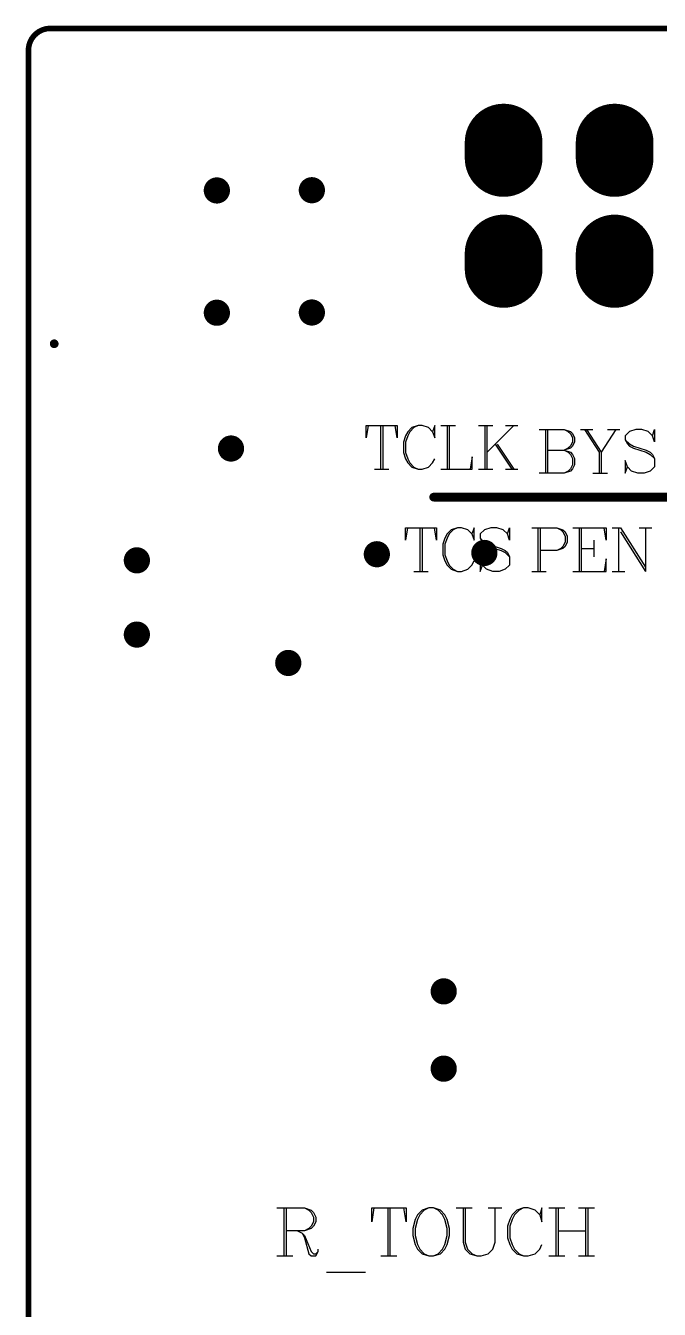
# Model space of a CAD drawing. Header units: millimetres. Extents: x 2086 to 2273, y 419 to 632.
# Drawn here: x 2210.28 to 2224.78, y 520.78 to 550.18 of the extents above; entities that cross this region are included whole.
import ezdxf

# ---------------------------------------------------------------- set-up
doc = ezdxf.new("R2010")
doc.units = ezdxf.units.MM
for name, color, linetype in [('BOTTOMOVERLAY', 54, 'Continuous'), ('KEEPOUTLAYER', 6, 'Continuous'), ('MULTILAYER', 9, 'Continuous'), ('TOPOVERLAY', 2, 'Continuous'), ('ViaHoleLayer', 16, 'Continuous')]:
    doc.layers.add(name, color=color, linetype=linetype)

# ---------------------------------------------------------------- blocks, each defined once
blk = doc.blocks.new('IDE34VR_1')
at = {"layer": 'MULTILAYER', "const_width": 1.778}
for points in [[(38.100003, 2.717), (38.100003, 2.363)], [(40.640003, 2.716997), (40.640003, 2.362998)], [(38.100003, 0.176997), (38.100003, -0.177002)], [(40.640003, 0.176997), (40.640003, -0.177002)]]:
    blk.add_lwpolyline(points, dxfattribs=at)
at = {"layer": 'MULTILAYER', "const_width": 0.889}
for points in [[(37.655503, 2.717, 1), (38.544503, 2.717, 1)], [(40.195503, 2.716997, 1), (41.084503, 2.716997, 1)], [(37.655503, 2.363, 1), (38.544503, 2.363, 1)], [(40.195503, 2.362998, 1), (41.084503, 2.362998, 1)], [(37.655503, 0.176997, 1), (38.544503, 0.176997, 1)], [(40.195503, 0.176997, 1), (41.084503, 0.176997, 1)], [(37.655503, -0.177002, 1), (38.544503, -0.177002, 1)], [(40.195503, -0.177002, 1), (41.084503, -0.177002, 1)]]:
    blk.add_lwpolyline(points, format="xyb", close=True, dxfattribs=at)

msp = doc.modelspace()

# ---------------------------------------------------------------- linework, layer by layer
at = {"layer": 'BOTTOMOVERLAY'}
for p, q in [((2218.117, 541.023), (2218.0694, 540.7373)), ((2218.0694, 540.7373), (2218.0694, 541.023)), ((2218.0694, 541.023), (2218.7835, 541.023)), ((2218.4026, 541.023), (2218.4026, 540.0232)), ((2218.4503, 541.023), (2218.4503, 540.0232)), ((2218.7835, 540.7373), (2218.7359, 541.023)), ((2218.7835, 541.023), (2218.7835, 540.7373)), ((2219.0216, 540.8801), (2218.974, 540.7849)), ((2219.1168, 540.9753), (2219.0216, 540.8801)), ((2219.0692, 540.8801), (2219.0216, 540.7849)), ((2219.1644, 540.9753), (2219.0692, 540.8801)), ((2219.2596, 541.023), (2219.1168, 540.9753)), ((2219.2596, 541.023), (2219.1644, 540.9753)), ((2219.3548, 541.023), (2219.2596, 541.023)), ((2219.4977, 540.9753), (2219.3548, 541.023)), ((2219.5929, 540.8801), (2219.4977, 540.9753)), ((2219.6405, 541.023), (2219.5929, 540.8801)), ((2219.5929, 540.8801), (2219.6405, 540.7373)), ((2219.6405, 540.7373), (2219.6405, 541.023)), ((2219.7833, 541.023), (2220.1166, 541.023)), ((2219.9261, 541.023), (2219.9261, 540.0232)), ((2219.9737, 541.023), (2219.9737, 540.0232)), ((2220.6403, 541.023), (2220.9735, 541.023)), ((2220.7831, 541.023), (2220.7831, 540.0232)), ((2220.8307, 541.023), (2220.8307, 540.0232)), ((2221.4496, 541.023), (2220.8307, 540.404)), ((2221.2592, 541.023), (2221.5448, 541.023)), ((2222.0294, 540.933), (2222.6007, 540.933)), ((2222.1722, 540.933), (2222.1722, 539.9332)), ((2222.2198, 540.933), (2222.2198, 539.9332)), ((2222.6007, 540.933), (2222.7435, 540.8853)), ((2222.6007, 540.933), (2222.6959, 540.8853)), ((2222.6959, 540.8853), (2222.7435, 540.8377)), ((2222.7435, 540.8853), (2222.7911, 540.8377)), ((2222.972, 540.933), (2223.2577, 540.933)), ((2223.0673, 540.933), (2223.4005, 540.4093)), ((2223.1149, 540.933), (2223.4481, 540.4093)), ((2223.7814, 540.933), (2223.4481, 540.4093)), ((2223.591, 540.933), (2223.8766, 540.933)), ((2224.0956, 540.8853), (2224.0004, 540.7901)), ((2224.2384, 540.933), (2224.0956, 540.8853)), ((2224.3813, 540.933), (2224.2384, 540.933)), ((2224.5241, 540.8853), (2224.3813, 540.933)), ((2224.6193, 540.7901), (2224.5241, 540.8853)), ((2224.6193, 540.7901), (2224.6669, 540.933)), ((2224.6669, 540.933), (2224.6669, 540.6473)), ((2218.974, 540.7849), (2218.9263, 540.6421)), ((2218.9263, 540.6421), (2218.9263, 540.404)), ((2219.0216, 540.7849), (2218.974, 540.6421)), ((2218.974, 540.6421), (2218.974, 540.404)), ((2221.0211, 540.5945), (2221.402, 540.0232)), ((2221.0687, 540.5945), (2221.4496, 540.0232)), ((2222.7435, 540.8377), (2222.7911, 540.7425)), ((2222.7911, 540.6473), (2222.7435, 540.5521)), ((2222.7911, 540.8377), (2222.8387, 540.7425)), ((2222.7911, 540.7425), (2222.7911, 540.6473)), ((2222.8387, 540.6473), (2222.7911, 540.5521)), ((2222.8387, 540.7425), (2222.8387, 540.6473)), ((2224.0004, 540.7901), (2224.0004, 540.6949)), ((2224.0004, 540.6949), (2224.048, 540.5997)), ((2224.0004, 540.6949), (2224.0956, 540.5997)), ((2224.048, 540.5997), (2224.0956, 540.5521)), ((2224.0956, 540.5997), (2224.1908, 540.5521)), ((2224.6669, 540.6473), (2224.6193, 540.7901)), ((2218.9263, 540.404), (2218.974, 540.2612)), ((2218.974, 540.404), (2219.0216, 540.2612)), ((2220.4974, 540.3088), (2220.4498, 540.0232)), ((2220.4974, 540.0232), (2220.4974, 540.3088)), ((2222.2198, 540.4569), (2222.6007, 540.4569)), ((2222.7435, 540.5045), (2222.6007, 540.4569)), ((2222.6959, 540.5045), (2222.6007, 540.4569)), ((2222.6007, 540.4569), (2222.7435, 540.4093)), ((2222.6007, 540.4569), (2222.6959, 540.4093)), ((2222.7435, 540.5521), (2222.6959, 540.5045)), ((2222.6959, 540.4093), (2222.7435, 540.3616)), ((2222.7911, 540.5521), (2222.7435, 540.5045)), ((2222.7435, 540.4093), (2222.7911, 540.3616)), ((2222.7435, 540.3616), (2222.7911, 540.2664)), ((2222.7911, 540.3616), (2222.8387, 540.2664)), ((2222.7911, 540.2664), (2222.7911, 540.1236)), ((2222.8387, 540.2664), (2222.8387, 540.1236)), ((2223.4005, 540.4093), (2223.4005, 539.9332)), ((2223.4481, 540.4093), (2223.4481, 539.9332)), ((2224.0956, 540.5521), (2224.1908, 540.5045)), ((2224.1908, 540.5521), (2224.4765, 540.4569)), ((2224.1908, 540.5045), (2224.4765, 540.4093)), ((2224.4765, 540.4569), (2224.5717, 540.4093)), ((2224.4765, 540.4093), (2224.5717, 540.3616)), ((2224.5717, 540.4093), (2224.6193, 540.3616)), ((2224.5717, 540.3616), (2224.6669, 540.2664)), ((2224.6193, 540.3616), (2224.6669, 540.2664)), ((2224.6669, 540.2664), (2224.6669, 540.076)), ((2218.2598, 540.0232), (2218.5931, 540.0232)), ((2218.974, 540.2612), (2219.0216, 540.166)), ((2219.0216, 540.2612), (2219.0692, 540.166)), ((2219.0216, 540.166), (2219.1168, 540.0708)), ((2219.0692, 540.166), (2219.1644, 540.0708)), ((2219.1168, 540.0708), (2219.2596, 540.0232)), ((2219.1644, 540.0708), (2219.2596, 540.0232)), ((2219.2596, 540.0232), (2219.3548, 540.0232)), ((2219.3548, 540.0232), (2219.4977, 540.0708)), ((2219.4977, 540.0708), (2219.5929, 540.166)), ((2219.5929, 540.166), (2219.6405, 540.2612)), ((2219.7833, 540.0232), (2220.4974, 540.0232)), ((2220.6403, 540.0232), (2220.9735, 540.0232)), ((2221.2592, 540.0232), (2221.5448, 540.0232)), ((2222.7435, 539.9808), (2222.6007, 539.9332)), ((2222.6959, 539.9808), (2222.6007, 539.9332)), ((2222.7435, 540.0284), (2222.6959, 539.9808)), ((2222.7911, 540.1236), (2222.7435, 540.0284)), ((2222.7911, 540.0284), (2222.7435, 539.9808)), ((2222.8387, 540.1236), (2222.7911, 540.0284)), ((2224.048, 540.076), (2224.0004, 540.2188)), ((2224.0004, 540.2188), (2224.0004, 539.9332)), ((2224.0004, 539.9332), (2224.048, 540.076)), ((2224.1432, 539.9808), (2224.048, 540.076)), ((2224.286, 539.9332), (2224.1432, 539.9808)), ((2224.5717, 539.9808), (2224.4289, 539.9332)), ((2224.6669, 540.076), (2224.5717, 539.9808)), ((2222.6007, 539.9332), (2222.0294, 539.9332)), ((2223.2577, 539.9332), (2223.591, 539.9332)), ((2224.4289, 539.9332), (2224.286, 539.9332)), ((2219.017, 538.683), (2218.9694, 538.3973)), ((2218.9694, 538.3973), (2218.9694, 538.683)), ((2218.9694, 538.683), (2219.6835, 538.683)), ((2219.3027, 538.683), (2219.3027, 537.6832)), ((2219.3503, 538.683), (2219.3503, 537.6832)), ((2219.6835, 538.3973), (2219.6359, 538.683)), ((2219.6835, 538.683), (2219.6835, 538.3973)), ((2219.9216, 538.5401), (2219.874, 538.4449)), ((2220.0168, 538.6353), (2219.9216, 538.5401)), ((2219.9692, 538.5401), (2219.9216, 538.4449)), ((2220.0644, 538.6353), (2219.9692, 538.5401)), ((2220.1596, 538.683), (2220.0168, 538.6353)), ((2220.1596, 538.683), (2220.0644, 538.6353)), ((2220.2548, 538.683), (2220.1596, 538.683)), ((2220.3977, 538.6353), (2220.2548, 538.683)), ((2220.4929, 538.5401), (2220.3977, 538.6353)), ((2220.5405, 538.683), (2220.4929, 538.5401)), ((2220.4929, 538.5401), (2220.5405, 538.3973)), ((2220.5405, 538.3973), (2220.5405, 538.683)), ((2220.7785, 538.6353), (2220.6833, 538.5401)), ((2220.6833, 538.5401), (2220.6833, 538.4449)), ((2220.9214, 538.683), (2220.7785, 538.6353)), ((2221.0642, 538.683), (2220.9214, 538.683)), ((2221.207, 538.6353), (2221.0642, 538.683)), ((2221.3022, 538.5401), (2221.207, 538.6353)), ((2221.3022, 538.5401), (2221.3498, 538.683)), ((2221.3498, 538.3973), (2221.3022, 538.5401)), ((2221.3498, 538.683), (2221.3498, 538.3973)), ((2221.8594, 538.683), (2222.4307, 538.683)), ((2222.0022, 538.683), (2222.0022, 537.6832)), ((2222.0498, 538.683), (2222.0498, 537.6832)), ((2222.4307, 538.683), (2222.5735, 538.6353)), ((2222.4307, 538.683), (2222.5259, 538.6353)), ((2222.5259, 538.6353), (2222.5735, 538.5877)), ((2222.5735, 538.6353), (2222.6211, 538.5877)), ((2222.5735, 538.5877), (2222.6211, 538.4925)), ((2222.6211, 538.5877), (2222.6687, 538.4925)), ((2222.802, 538.683), (2223.5638, 538.683)), ((2222.9449, 538.683), (2222.9449, 537.6832)), ((2222.9925, 538.683), (2222.9925, 537.6832)), ((2223.5638, 538.3973), (2223.5162, 538.683)), ((2223.5638, 538.683), (2223.5638, 538.3973)), ((2223.7018, 538.683), (2223.8923, 538.683)), ((2223.8447, 538.683), (2223.8447, 537.6832)), ((2223.8923, 538.683), (2224.4636, 537.7784)), ((2223.8923, 538.5877), (2224.4636, 537.6832)), ((2224.3208, 538.683), (2224.6064, 538.683)), ((2224.4636, 538.683), (2224.4636, 537.6832)), ((2219.874, 538.4449), (2219.8263, 538.3021)), ((2219.8263, 538.3021), (2219.8263, 538.064)), ((2219.9216, 538.4449), (2219.874, 538.3021)), ((2219.874, 538.3021), (2219.874, 538.064)), ((2220.6833, 538.4449), (2220.7309, 538.3497)), ((2220.6833, 538.4449), (2220.7785, 538.3497)), ((2220.7309, 538.3497), (2220.7785, 538.3021)), ((2220.7785, 538.3497), (2220.8737, 538.3021)), ((2220.7785, 538.3021), (2220.8737, 538.2545)), ((2220.8737, 538.3021), (2221.1594, 538.2069)), ((2220.8737, 538.2545), (2221.1594, 538.1593)), ((2222.5735, 538.2545), (2222.5259, 538.2069)), ((2222.6211, 538.3497), (2222.5735, 538.2545)), ((2222.6211, 538.2545), (2222.5735, 538.2069)), ((2222.6211, 538.4925), (2222.6211, 538.3497)), ((2222.6687, 538.3497), (2222.6211, 538.2545)), ((2222.6687, 538.4925), (2222.6687, 538.3497)), ((2223.2781, 538.3973), (2223.2781, 538.0164)), ((2219.8263, 538.064), (2219.874, 537.9212)), ((2219.874, 538.064), (2219.9216, 537.9212)), ((2219.874, 537.9212), (2219.9216, 537.826)), ((2219.9216, 537.9212), (2219.9692, 537.826)), ((2220.4929, 537.826), (2220.5405, 537.9212)), ((2220.7309, 537.826), (2220.6833, 537.9688)), ((2220.6833, 537.9688), (2220.6833, 537.6832)), ((2221.1594, 538.2069), (2221.2546, 538.1593)), ((2221.1594, 538.1593), (2221.2546, 538.1116)), ((2221.2546, 538.1593), (2221.3022, 538.1116)), ((2221.2546, 538.1116), (2221.3498, 538.0164)), ((2221.3022, 538.1116), (2221.3498, 538.0164)), ((2221.3498, 538.0164), (2221.3498, 537.826)), ((2222.4307, 538.1593), (2222.0498, 538.1593)), ((2222.5735, 538.2069), (2222.4307, 538.1593)), ((2222.5259, 538.2069), (2222.4307, 538.1593)), ((2222.9925, 538.2069), (2223.2781, 538.2069)), ((2223.5638, 537.9688), (2223.5162, 537.6832)), ((2223.5638, 537.6832), (2223.5638, 537.9688)), ((2219.1598, 537.6832), (2219.4931, 537.6832)), ((2219.9216, 537.826), (2220.0168, 537.7308)), ((2219.9692, 537.826), (2220.0644, 537.7308)), ((2220.0168, 537.7308), (2220.1596, 537.6832)), ((2220.0644, 537.7308), (2220.1596, 537.6832)), ((2220.1596, 537.6832), (2220.2548, 537.6832)), ((2220.2548, 537.6832), (2220.3977, 537.7308)), ((2220.3977, 537.7308), (2220.4929, 537.826)), ((2220.6833, 537.6832), (2220.7309, 537.826)), ((2220.8261, 537.7308), (2220.7309, 537.826)), ((2220.969, 537.6832), (2220.8261, 537.7308)), ((2221.1118, 537.6832), (2220.969, 537.6832)), ((2221.2546, 537.7308), (2221.1118, 537.6832)), ((2221.3498, 537.826), (2221.2546, 537.7308)), ((2221.8594, 537.6832), (2222.1926, 537.6832)), ((2222.802, 537.6832), (2223.5638, 537.6832)), ((2223.7018, 537.6832), (2223.9875, 537.6832)), ((2216.0296, 523.1055), (2216.6581, 523.1055)), ((2216.1867, 523.1055), (2216.1867, 522.0058)), ((2216.2391, 523.1055), (2216.2391, 522.0058)), ((2216.6581, 523.1055), (2216.8152, 523.0532)), ((2216.6581, 523.1055), (2216.7628, 523.0532)), ((2216.7628, 523.0532), (2216.8152, 523.0008)), ((2216.8152, 523.0532), (2216.8675, 523.0008)), ((2216.8152, 523.0008), (2216.8675, 522.8961)), ((2216.8675, 523.0008), (2216.9199, 522.8961)), ((2218.2501, 523.1055), (2218.1977, 522.7913)), ((2218.1977, 522.7913), (2218.1977, 523.1055)), ((2218.1977, 523.1055), (2218.9833, 523.1055)), ((2218.5643, 523.1055), (2218.5643, 522.0058)), ((2218.6167, 523.1055), (2218.6167, 522.0058)), ((2218.9833, 522.7913), (2218.9309, 523.1055)), ((2218.9833, 523.1055), (2218.9833, 522.7913)), ((2219.2451, 522.9484), (2219.1928, 522.8437)), ((2219.3499, 523.0532), (2219.2451, 522.9484)), ((2219.2975, 522.9484), (2219.2451, 522.8437)), ((2219.4022, 523.0532), (2219.2975, 522.9484)), ((2219.507, 523.1055), (2219.3499, 523.0532)), ((2219.507, 523.1055), (2219.4022, 523.0532)), ((2219.6117, 523.1055), (2219.507, 523.1055)), ((2219.7688, 523.0532), (2219.6117, 523.1055)), ((2219.7165, 523.0532), (2219.6117, 523.1055)), ((2219.8212, 522.9484), (2219.7165, 523.0532)), ((2219.8736, 522.9484), (2219.7688, 523.0532)), ((2219.8736, 522.8437), (2219.8212, 522.9484)), ((2219.9259, 522.8437), (2219.8736, 522.9484)), ((2220.1302, 523.1055), (2220.4968, 523.1055)), ((2220.2873, 523.1055), (2220.2873, 522.32)), ((2220.3397, 523.1055), (2220.3397, 522.32)), ((2220.8634, 523.1055), (2221.1776, 523.1055)), ((2221.0205, 522.32), (2221.0205, 523.1055)), ((2221.4132, 522.9484), (2221.3609, 522.8437)), ((2221.518, 523.0532), (2221.4132, 522.9484)), ((2221.4656, 522.9484), (2221.4132, 522.8437)), ((2221.5703, 523.0532), (2221.4656, 522.9484)), ((2221.6751, 523.1055), (2221.518, 523.0532)), ((2221.6751, 523.1055), (2221.5703, 523.0532)), ((2221.7798, 523.1055), (2221.6751, 523.1055)), ((2221.9369, 523.0532), (2221.7798, 523.1055)), ((2222.0417, 522.9484), (2221.9369, 523.0532)), ((2222.094, 523.1055), (2222.0417, 522.9484)), ((2222.0417, 522.9484), (2222.094, 522.7913)), ((2222.094, 522.7913), (2222.094, 523.1055)), ((2222.2512, 523.1055), (2222.6177, 523.1055)), ((2222.4083, 523.1055), (2222.4083, 522.0058)), ((2222.4606, 523.1055), (2222.4606, 522.0058)), ((2222.932, 523.1055), (2223.2985, 523.1055)), ((2223.0891, 523.1055), (2223.0891, 522.0058)), ((2223.1414, 523.1055), (2223.1414, 522.0058)), ((2216.8152, 522.6342), (2216.6581, 522.5818)), ((2216.7628, 522.6342), (2216.6581, 522.5818)), ((2216.8152, 522.6866), (2216.7628, 522.6342)), ((2216.8675, 522.7913), (2216.8152, 522.6866)), ((2216.8675, 522.6866), (2216.8152, 522.6342)), ((2216.8675, 522.8961), (2216.8675, 522.7913)), ((2216.9199, 522.7913), (2216.8675, 522.6866)), ((2216.9199, 522.8961), (2216.9199, 522.7913)), ((2219.1928, 522.8437), (2219.1404, 522.6342)), ((2219.1404, 522.6342), (2219.1404, 522.4771)), ((2219.2451, 522.8437), (2219.1928, 522.6342)), ((2219.1928, 522.6342), (2219.1928, 522.4771)), ((2219.9259, 522.6342), (2219.8736, 522.8437)), ((2219.9783, 522.6342), (2219.9259, 522.8437)), ((2219.9259, 522.4771), (2219.9259, 522.6342)), ((2219.9783, 522.4771), (2219.9783, 522.6342)), ((2221.3609, 522.8437), (2221.3085, 522.6866)), ((2221.3085, 522.6866), (2221.3085, 522.4247)), ((2221.4132, 522.8437), (2221.3609, 522.6866)), ((2221.3609, 522.6866), (2221.3609, 522.4247)), ((2216.6581, 522.5818), (2216.2391, 522.5818)), ((2216.501, 522.5818), (2216.6057, 522.5295)), ((2216.6057, 522.5295), (2216.6581, 522.4771)), ((2216.6057, 522.5295), (2216.6581, 522.4247)), ((2216.6581, 522.4771), (2216.8152, 522.1105)), ((2216.6581, 522.4247), (2216.7628, 522.0581)), ((2219.1404, 522.4771), (2219.1928, 522.2676)), ((2219.1928, 522.4771), (2219.2451, 522.2676)), ((2219.8736, 522.2676), (2219.9259, 522.4771)), ((2219.9259, 522.2676), (2219.9783, 522.4771)), ((2221.3085, 522.4247), (2221.3609, 522.2676)), ((2221.3609, 522.4247), (2221.4132, 522.2676)), ((2222.4606, 522.5818), (2223.0891, 522.5818)), ((2216.7628, 522.0581), (2216.8152, 522.0058)), ((2216.8152, 522.1105), (2216.8675, 522.0581)), ((2216.8675, 522.0581), (2216.9199, 522.0581)), ((2216.9199, 522.0581), (2216.9723, 522.1105)), ((2216.9199, 522.0058), (2216.9723, 522.1105)), ((2216.9723, 522.1105), (2216.9723, 522.1629)), ((2219.1928, 522.2676), (2219.2451, 522.1629)), ((2219.2451, 522.2676), (2219.2975, 522.1629)), ((2219.2451, 522.1629), (2219.3499, 522.0581)), ((2219.2975, 522.1629), (2219.4022, 522.0581)), ((2219.3499, 522.0581), (2219.507, 522.0058)), ((2219.4022, 522.0581), (2219.507, 522.0058)), ((2219.6117, 522.0058), (2219.7688, 522.0581)), ((2219.6117, 522.0058), (2219.7165, 522.0581)), ((2219.7165, 522.0581), (2219.8212, 522.1629)), ((2219.7688, 522.0581), (2219.8736, 522.1629)), ((2219.8212, 522.1629), (2219.8736, 522.2676)), ((2219.8736, 522.1629), (2219.9259, 522.2676)), ((2220.2873, 522.32), (2220.3397, 522.1629)), ((2220.3397, 522.32), (2220.392, 522.1629)), ((2220.3397, 522.1629), (2220.4444, 522.0581)), ((2220.392, 522.1629), (2220.4968, 522.0581)), ((2220.4444, 522.0581), (2220.6015, 522.0058)), ((2220.4968, 522.0581), (2220.6015, 522.0058)), ((2220.7062, 522.0058), (2220.8634, 522.0581)), ((2220.8634, 522.0581), (2220.9681, 522.1629)), ((2220.9681, 522.1629), (2221.0205, 522.32)), ((2221.3609, 522.2676), (2221.4132, 522.1629)), ((2221.4132, 522.2676), (2221.4656, 522.1629)), ((2221.4132, 522.1629), (2221.518, 522.0581)), ((2221.4656, 522.1629), (2221.5703, 522.0581)), ((2221.518, 522.0581), (2221.6751, 522.0058)), ((2221.5703, 522.0581), (2221.6751, 522.0058)), ((2221.7798, 522.0058), (2221.9369, 522.0581)), ((2221.9369, 522.0581), (2222.0417, 522.1629)), ((2222.0417, 522.1629), (2222.094, 522.2676)), ((2216.0296, 522.0058), (2216.3962, 522.0058)), ((2216.8152, 522.0058), (2216.9199, 522.0058)), ((2218.4072, 522.0058), (2218.7738, 522.0058)), ((2219.507, 522.0058), (2219.6117, 522.0058)), ((2220.6015, 522.0058), (2220.7062, 522.0058)), ((2221.6751, 522.0058), (2221.7798, 522.0058)), ((2222.2512, 522.0058), (2222.6177, 522.0058)), ((2222.932, 522.0058), (2223.2985, 522.0058)), ((2217.1661, 521.6392), (2218.0563, 521.6392))]:
    msp.add_line(p, q, dxfattribs=at)
at = {"layer": 'BOTTOMOVERLAY', "const_width": 0.2}
msp.add_lwpolyline([(2262.9862, 539.3828), (2219.6162, 539.3828)], dxfattribs=at)
at = {"layer": 'BOTTOMOVERLAY', "const_width": 0.1}
msp.add_lwpolyline([(2219.6662, 539.3828, -1), (2219.5662, 539.3828, -1)], format="xyb", close=True, dxfattribs=at)
at = {"layer": 'KEEPOUTLAYER', "const_width": 0.127}
msp.add_lwpolyline([(2210.8462, 550.1153, 0.4142136), (2210.3462, 549.6153)], format="xyb", dxfattribs=at)
for points in [[(2272.0962, 550.1153), (2210.8462, 550.1153)], [(2210.3462, 433.1153), (2210.3462, 549.6153)]]:
    msp.add_lwpolyline(points, dxfattribs=at)
at = {"layer": 'KEEPOUTLAYER', "const_width": 0.0635}
for points in [[(2210.878, 550.1153, -1), (2210.8145, 550.1153, -1)], [(2210.878, 550.1153, -1), (2210.8145, 550.1153, -1)], [(2210.378, 549.6153, -1), (2210.3145, 549.6153, -1)], [(2210.378, 549.6153, -1), (2210.3145, 549.6153, -1)]]:
    msp.add_lwpolyline(points, format="xyb", close=True, dxfattribs=at)
at = {"layer": 'MULTILAYER', "const_width": 0.3}
for points in [[(2214.8062, 546.4056, -1), (2214.5062, 546.4056, -1)], [(2216.9796, 546.4108, -1), (2216.6796, 546.4108, -1)], [(2214.8062, 543.6056, -1), (2214.5062, 543.6056, -1)], [(2216.9796, 543.6108, -1), (2216.6796, 543.6108, -1)], [(2215.1296, 540.4958, -1), (2214.8296, 540.4958, -1)], [(2212.9762, 537.9353, -1), (2212.6762, 537.9353, -1)], [(2218.4662, 538.0753, -1), (2218.1662, 538.0753, -1)], [(2220.9262, 538.1053, -1), (2220.6262, 538.1053, -1)], [(2212.9762, 536.2353, -1), (2212.6762, 536.2353, -1)], [(2216.4396, 535.5858, -1), (2216.1396, 535.5858, -1)], [(2219.9962, 528.0653, -1), (2219.6962, 528.0653, -1)], [(2219.9962, 526.2953, -1), (2219.6962, 526.2953, -1)]]:
    msp.add_lwpolyline(points, format="xyb", close=True, dxfattribs=at)
at = {"layer": 'TOPOVERLAY', "const_width": 0.1}
msp.add_lwpolyline([(2210.985, 542.8953, -1), (2210.885, 542.8953, -1)], format="xyb", close=True, dxfattribs=at)
msp.add_lwpolyline([(2210.985, 542.8953, -1), (2210.885, 542.8953, -1)], format="xyb", close=True, dxfattribs=at)
at = {"layer": 'ViaHoleLayer', "const_width": 0.15}
for points in [[(2214.7312, 546.4056, -1), (2214.5812, 546.4056, -1)], [(2216.9046, 546.4108, -1), (2216.7546, 546.4108, -1)], [(2214.7312, 543.6056, -1), (2214.5812, 543.6056, -1)], [(2216.9046, 543.6108, -1), (2216.7546, 543.6108, -1)], [(2215.0546, 540.4958, -1), (2214.9046, 540.4958, -1)], [(2218.3912, 538.0753, -1), (2218.2412, 538.0753, -1)], [(2220.8512, 538.1053, -1), (2220.7012, 538.1053, -1)], [(2212.9012, 537.9353, -1), (2212.7512, 537.9353, -1)], [(2212.9012, 536.2353, -1), (2212.7512, 536.2353, -1)], [(2216.3646, 535.5858, -1), (2216.2146, 535.5858, -1)], [(2219.9212, 528.0653, -1), (2219.7712, 528.0653, -1)], [(2219.9212, 526.2953, -1), (2219.7712, 526.2953, -1)]]:
    msp.add_lwpolyline(points, format="xyb", close=True, dxfattribs=at)

# ---------------------------------------------------------------- block references
at = {"xscale": -1}
msp.add_blockref('IDE34VR_1', (2261.8562, 544.7853), dxfattribs=at)

doc.saveas('drawing.dxf')
